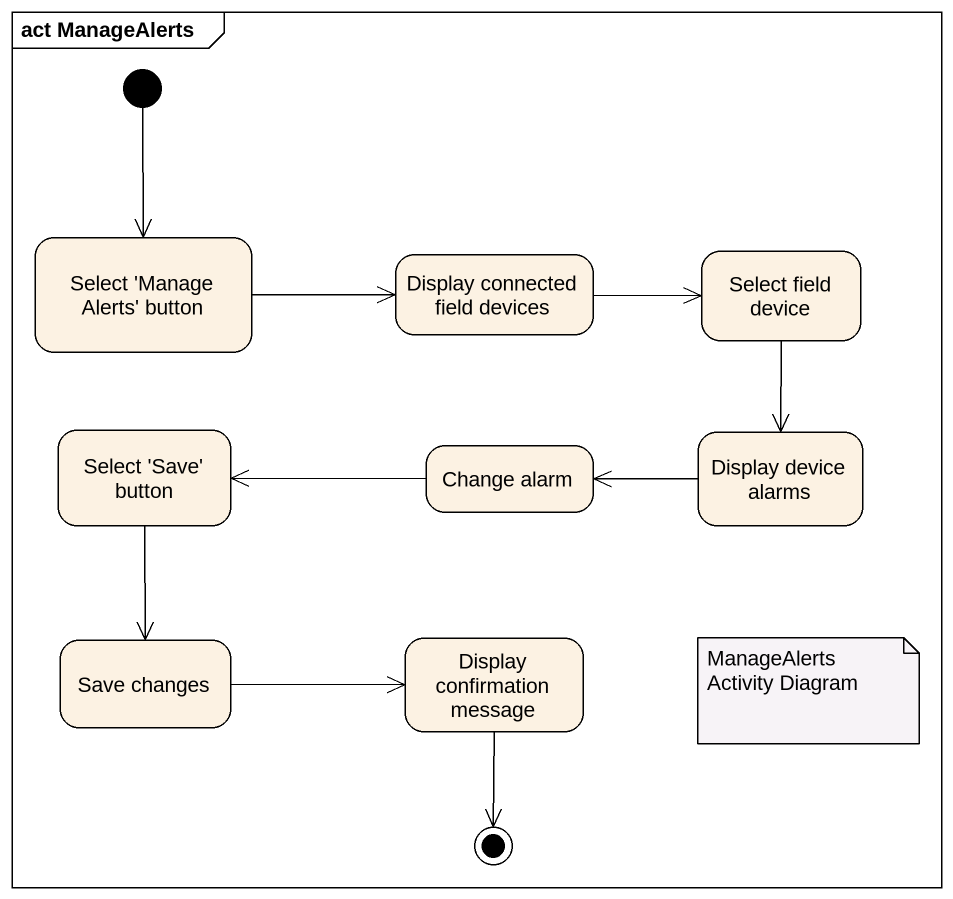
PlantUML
@startuml
mainframe act ManageAlerts
hide empty description
state "Select 'Manage Alerts' button" as Select_Manage_Alerts_button
state "Display connected field devices" as Display_connected_field
state "Select field device" as Select_field_device
state "Select 'Save' button" as Select_Save_button
state "Change alarm" as Change_alarm
state "Display device alarms" as Display_device_alarms
state "Save changes" as Save_changes
state "Display confirmation message" as Display_confirmation_message
[*] --> Select_Manage_Alerts_button
Select_Manage_Alerts_button -right-> Display_connected_field
Display_connected_field -right-> Select_field_device
Select_field_device --> Display_device_alarms
Select_Save_button --> Save_changes
Change_alarm -left-> Select_Save_button
Display_device_alarms -left-> Change_alarm
Save_changes -right-> Display_confirmation_message
Display_confirmation_message --> [*]
note as N1
  ManageAlerts
  Activity Diagram
end note
@enduml
